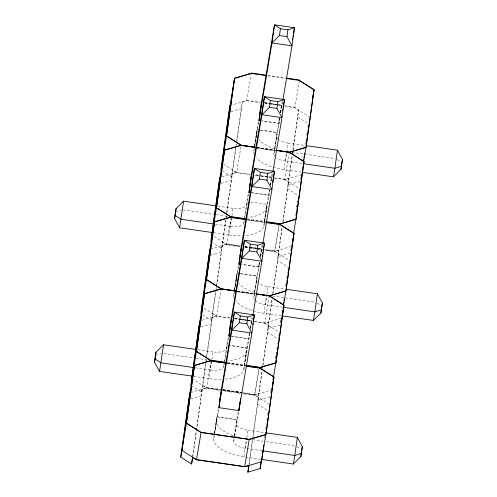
<?xml version="1.0" encoding="UTF-8"?>
<svg xmlns="http://www.w3.org/2000/svg" width="497" height="497" viewBox="0 0 497 497"><rect width="100%" height="100%" fill="white"/><g stroke="black" fill="none" stroke-linecap="round" stroke-linejoin="round"><path stroke-width="0.37" stroke-dasharray="2.48 1.86" d="M271.517 388.437L271.306 389.971L254.868 394.829L222.668 390.176M275.661 358.455L275.872 356.921M276.295 353.845L276.506 352.311M278.736 336.165L278.947 334.63M296.777 207.168L296.989 205.634M297.411 202.559L297.622 201.024M192.65 456.352L202.217 389.194L206.535 387.946L202.733 385.523L205.833 363.326M191.413 385.709L201.614 392.201L205.677 363.114M205.783 362.35L206.212 359.288M206.64 356.231L212.25 317.397L216.568 316.148L220.879 290.397M202.714 314.719L211.641 320.403L216.344 286.726M216.45 285.961L222.271 245.599L226.595 244.35L222.786 241.921L225.887 219.724M211.467 242.107L221.668 248.606L225.626 220.283M226.054 217.22L226.265 215.692M226.694 212.629L232.304 173.795L236.622 172.546L250.382 174.54M222.128 170.713L231.695 176.808L236.286 143.894M236.715 140.831L242.325 101.997L246.649 100.748L251.209 73.481M192.699 457.321L196.334 431.297M196.445 430.532L202.217 389.194M205.944 362.555L206.479 358.728M206.584 357.964L212.25 317.397M211.641 320.403L215.86 291.522M215.965 290.757L216.499 286.931M216.605 286.166L222.271 245.599M225.998 218.96L226.421 215.897M226.849 212.834L232.304 173.795M231.695 176.808L235.913 147.926M236.019 147.162L236.553 143.335M236.659 142.564L242.325 101.997M193.768 376.359L208.97 378.559L211.498 360.468M213.822 232.764L229.024 234.963L231.552 216.872M195.203 367.805L210.405 370.004L211.455 362.468M211.877 359.455L212.927 351.913A12.636 5.417 8 0 0 226.328 348.378L228.285 336.705M215.257 224.209L230.459 226.408L231.509 218.866M231.931 215.853L232.981 208.318A12.636 5.417 8 0 0 246.382 204.783L248.338 193.109M260.683 459.296L243.965 456.88A32.858 14.09 8 0 1 213.772 438.273L218.251 408.509M233.944 297.281A32.858 14.09 8 0 1 233.826 294.671L234.46 290.149M234.565 289.397L238.392 264.398M254.178 154.281A32.858 14.09 8 0 1 253.88 151.069L254.197 148.808M254.619 145.795L258.446 120.796M214.542 433.421L216.86 416.84L236.87 419.735M210.405 370.004A12.636 5.417 8 0 0 223.805 366.469L224.122 364.208M224.47 362.375L226.843 344.968L228.378 345.191M234.596 289.819L236.914 273.238M230.459 226.408A12.636 5.417 8 0 0 243.859 222.873L244.176 220.612M244.524 218.773L246.897 201.366M254.65 146.224L256.968 129.636M214.493 434.887L217.027 416.747L236.939 419.63L234.553 436.316M234.547 291.285L237.081 273.151L239.38 273.48M254.607 147.684L257.135 129.549L259.434 129.885M244.226 365.985L246.754 347.85L229.142 345.297M264.28 222.383L266.814 204.248M262.112 450.742L245.394 448.325A12.636 5.417 8 0 1 233.783 441.168L234.416 436.646M234.516 435.888L238.349 410.895M224.924 379.112A32.858 14.09 8 0 0 243.816 369.364L249.687 331.269M254.824 300.225A12.636 5.417 8 0 1 253.837 297.566L259.291 261.962M229.024 234.963A32.858 14.09 8 0 0 263.87 225.768L269.362 189.941M274.742 156.468A12.636 5.417 8 0 1 273.89 153.971L279.382 118.143M244.375 366.028L246.897 347.931L230.596 345.577M259.533 262.341L258.9 266.877L241.287 264.329M260.378 256.297L261.434 248.742L244.586 246.301M279.693 117.988L278.954 123.275L262.105 120.839M280.432 112.695L281.488 105.14L278.426 104.699M249.674 333.481L248.885 338.879L232.037 336.444M250.364 328.3L251.463 320.671L248.5 320.236M259.589 262.435L258.956 266.957L241.915 264.491M260.434 256.409L261.484 248.867M269.728 189.885L268.945 195.284L250.563 192.625M270.312 185.456L271.517 177.069L254.47 174.602M279.749 118.081L279.016 123.362L261.969 120.895M280.488 112.807L281.538 105.271L278.575 104.842M243.965 456.88L246.487 438.789M281.495 315.806L264.019 313.278L266.541 295.187M301.549 172.21L284.073 169.676L286.595 151.585M245.394 448.325L246.76 438.522M246.866 437.77L247.922 430.234A12.636 5.417 8 0 1 236.311 423.077M282.93 307.252L265.448 304.723L266.814 294.926M266.92 294.168L267.976 286.632A12.636 5.417 8 0 1 259.092 283.594M302.226 163.544L285.502 161.127L288.03 143.03A12.636 5.417 8 0 1 279.451 140.185M249.04 463.732L252.352 440M252.457 439.236L258.496 397.339L254.688 394.916L241.648 393.003M270.194 396.792L257.893 400.352L261.956 371.265M262.385 368.202L262.708 365.904M262.814 365.14L268.529 325.541L264.721 323.118L254.911 321.652M280.215 324.995L267.92 328.548L272.089 298.697M272.729 294.106L278.55 253.743L274.742 251.314L263.236 249.624M290.248 253.197L277.947 256.75L282.01 227.663M282.868 221.538L288.583 181.939L284.775 179.516L274.835 178.081M300.269 181.399L287.974 184.952L292.143 155.101M292.248 154.331L298.604 110.141L294.796 107.719L284.824 106.246M248.985 465.465L252.507 440.205M252.936 437.143L258.496 397.339M257.893 400.352L262.112 371.47M262.54 368.407L262.863 366.109M262.969 365.345L268.529 325.541M267.92 328.548L272.244 298.902M272.99 293.547L278.55 253.743M277.947 256.75L282.277 227.104M283.023 221.743L288.583 181.939M287.974 184.952L292.298 155.306M292.404 154.536L298.604 110.141M264.46 437.838L264.671 436.304M265.64 429.383L265.852 427.842M266.28 424.767L266.498 423.233M266.926 420.158L267.144 418.617M267.572 415.542L268.001 412.467M270.735 392.953L271.051 390.642M271.163 389.872L271.486 387.567M272.555 379.882L272.772 378.341M275.027 362.195L275.456 359.12M275.562 358.349L276.102 354.504M276.208 353.74L276.425 352.199M276.854 349.124L277.065 347.589M277.494 344.508L277.711 342.973M280.538 322.69L280.967 319.614M281.078 318.844L281.395 316.539M285.589 286.552L286.017 283.476M286.123 282.706L286.657 278.86M286.769 278.096L286.98 276.556M287.409 273.48L287.626 271.94M288.055 268.865L288.272 267.33L277.432 260.428M290.571 250.886L290.788 249.351M295.51 215.518L295.727 213.983M296.156 210.908L296.585 207.833M296.69 207.063L296.908 205.522M297.336 202.447L297.554 200.912M297.983 197.837L298.194 196.296M300.486 179.858L300.915 176.783M301.02 176.013L301.344 173.708M305.425 144.49L305.643 142.95M306.071 139.874L306.282 138.34M306.711 135.265L307.146 132.19M307.252 131.419L307.463 129.879M307.898 126.803L308.326 123.728L297.486 116.826M221.668 248.606L222.786 241.921M240.933 146.795L236.622 172.546L232.813 170.123M201.614 392.201L202.733 385.523M231.155 217.083L226.533 244.816L240.287 246.804M211.101 360.679L206.479 388.412L220.233 390.406M253.88 151.069L254.265 148.789M254.694 146.217L258.875 121.218M243.859 222.873L244.238 220.587M244.748 217.543L248.854 193.022M233.826 294.671L234.335 291.627M234.46 290.863L238.796 264.976M223.805 366.469L224.184 364.189M224.694 361.139L228.8 336.618M213.772 438.273L218.767 408.422M280.37 112.272L282.153 101.612M273.89 153.971L279.879 118.18M280.774 112.85L282.681 101.425M270.219 184.834L272.132 173.41M263.87 225.768L269.859 189.978M270.623 185.406L272.66 173.223M260.316 255.868L262.099 245.207M253.837 297.566L259.695 262.54M260.72 256.446L262.627 245.027M250.289 327.672L252.072 317.011M243.816 369.364L249.805 333.58M250.569 329.008L252.606 316.825M233.783 441.168L234.162 438.882M234.596 436.31L238.777 411.317M299.362 80.452L294.796 107.719L309.6 116.994M289.335 152.25L284.769 179.516L289.092 178.268M278.991 225.855L274.81 250.848L264.87 249.413M279.308 224.048L274.679 251.78L263.217 250.121M269.281 295.852L264.715 323.118L269.039 321.87M269.492 404.191L254.681 394.885L259.061 368.699M259.061 368.873L254.626 395.382L243.163 393.723M280.594 322.733L280.848 321.224M280.973 320.466L281.482 317.453M278.624 336.867L278.245 339.128L267.411 332.226M175.553 211.797L181.417 209.951M155.499 355.392L161.363 353.553M230.055 105.563L246.493 100.705L260.291 102.699M221.948 176.721L236.286 172.484L250.699 174.559M301.617 174.584L285.129 179.448L254.489 175.106M210.716 248.954L226.439 244.307L240.237 246.301M291.36 246.369L274.922 251.227L264.957 249.786M201.894 320.317L216.232 316.086L230.645 318.161M281.563 318.179L265.069 323.05L252.936 321.304M190.662 392.549L206.385 387.908L220.183 389.903M231.08 111.608L241.207 108.681M221.053 183.405L231.186 180.479M210.299 255.415L221.153 252.277M279.072 250.066L274.748 251.314L289.546 260.59M200.999 327.007L211.132 324.081M190.972 398.805L201.099 395.879M254.694 394.916L259.012 393.667M268.088 75.451L285.669 77.992M267.796 75.855L285.427 78.402M264.64 102.705L277.661 104.587M264.491 102.804L270.424 103.662M271.163 103.767L277.835 104.73M246.711 100.282L260.471 102.27M264.292 102.823L270.405 103.711M271.169 103.823L294.864 107.253M264.895 103.364L268.728 103.923M269.492 104.028L276.388 105.029M277.158 105.14L281.756 105.805M260.198 129.997L277.053 132.432L274.45 150.628L257.403 148.162M260.67 130.177L276.978 132.537M288.03 143.03L304.748 145.453M291.919 152.355L335.239 158.63M256.955 147.46L275.158 150.082M257.235 147.603L275.58 150.262M256.881 147.677L275.083 150.299M256.899 148.019L274.518 150.566M254.961 175.205L260.316 175.975M261.074 176.087L267.958 177.081M268.722 177.193L271.784 177.634M251.942 192.693L268.989 195.159M250.65 201.975L266.957 204.335L264.429 222.426L247.382 219.96M217.785 206.118L232.981 208.318M247.27 218.935L265.615 221.594M182.908 209.833L215.592 214.561M216.35 214.673L227.75 216.319M246.978 219.345L265.373 222.004M247.146 219.873L265.485 222.526M226.657 243.884L240.411 245.872M244.437 246.4L250.37 247.257M251.109 247.369L257.993 248.419M258.521 248.438L261.813 248.972M240.424 246.245L226.626 244.251L213.101 235.752M245.027 246.91L250.389 247.68M251.159 247.792L261.888 249.345M244.835 246.966L256.334 248.63M257.104 248.736L262.472 249.513M244.872 247.469L248.699 248.022M249.463 248.133L256.34 249.127M257.104 249.239L262.453 250.016M240.144 273.592L256.999 276.034L254.396 294.224L237.349 291.758M240.616 273.772L256.924 276.133M267.976 286.632L285.458 289.161M272.623 296.069L315.185 302.226M237.659 291.174L255.098 293.684M237.175 291.205L255.526 293.857M237.585 291.385L255.029 293.895M237.616 291.727L254.464 294.168M235.156 318.31L240.343 319.062M241.088 319.167L247.755 320.13M234.572 318.31L246.058 319.969M246.823 320.08L251.42 320.745M230.186 318.024L216.53 316.061L203.925 308.016M234.733 318.683L246.114 320.317M246.872 320.428L252.178 321.192M234.143 318.695L240.505 319.577M241.02 319.689L247.904 320.683M248.848 320.782L254.023 321.565M231.888 336.289L248.935 338.761M197.731 349.714L212.927 351.913M227.216 362.537L245.561 365.189M163.619 353.541L195.538 358.157M196.296 358.269L208.454 360.027M227.688 363.052L245.319 365.599M227.334 363.071L245.735 365.73M227.092 363.469L245.431 366.127M222.998 389.679L241.38 392.338M222.904 389.785L241.43 392.468M206.603 387.48L221.886 389.691M222.65 389.803L242.524 392.68M243.288 392.792L254.756 394.45M221.904 390.064L206.572 387.846L192.407 378.95M223.252 390.344L240.883 392.891M220.997 390.518L240.107 393.282M247.922 430.234L264.64 432.651M252.569 439.665L263.211 441.206M266.249 441.647L295.131 445.828M287.465 188.624L298.306 195.532M212.759 313.725L216.562 316.148M257.378 404.024L268.218 410.926M284.824 179.473L299.324 188.723M223.352 164.016L236.591 172.459M264.771 323.075L278.637 331.921M337.183 159.512L341.321 162.233M317.129 303.114L321.267 305.835M297.069 446.716L300.617 449.046M237.007 436.782A32.858 14.09 8 0 1 216.301 420.182M221.103 379.317A32.858 14.09 8 0 1 208.97 378.559M246.338 351.273A32.858 14.09 8 0 1 227.452 361.021M264.019 313.278A32.858 14.09 8 0 1 235.597 300.61M265.448 304.723A12.636 5.417 8 0 1 256.005 301.294M257.347 282.134A12.636 5.417 8 0 1 256.365 279.476M254.824 292.509A32.858 14.09 8 0 1 238.566 283.079M236.653 279.792A32.858 14.09 8 0 1 236.355 276.58M266.398 207.678A32.858 14.09 8 0 1 247.506 217.419M284.073 169.676A32.858 14.09 8 0 1 256.092 157.568M285.502 161.127A12.636 5.417 8 0 1 276.618 158.089M277.643 138.793A12.636 5.417 8 0 1 276.419 135.874M274.878 148.907A32.858 14.09 8 0 1 258.974 139.893M256.527 135.588A32.858 14.09 8 0 1 256.409 132.979"/><path stroke-width="0.75" d="M191.761 378.54L199.744 320.956M189.947 392.76L181.983 450.412L196.477 459.657L245.015 466.652L261.509 461.781L263.851 444.89M219.798 177.354L211.815 234.944L213.101 235.752M202.037 306.811L210.001 249.165M222.091 163.209L230.055 105.563M259.248 367.65L273.897 376.981L265.845 434.645L260.161 468.596L247.866 472.15L248.985 465.465L244.661 466.714L196.508 459.75L192.699 457.321L191.581 464.005L180.746 457.103L186.425 423.152L194.383 365.469L210.821 360.617L226.154 362.829M283.582 303.592L283.799 302.058M284.011 300.517L284.222 298.983M303.425 161.525L303.748 159.226M303.959 157.686L304.17 156.151M304.381 154.617L304.599 153.082M256.284 293.969L269.281 295.852L283.93 305.177L275.972 362.866L259.533 367.724L246.5 365.842M192.252 376.142L159.568 371.414L154.555 362.183L155.499 355.392L156.039 352.187L163.525 344.769L196.209 349.497M212.306 232.54L179.622 227.812L174.609 218.581L175.553 211.797L176.093 208.591L183.579 201.167L216.263 205.895M154.555 362.183L156.039 352.187M174.609 218.581L176.093 208.591M163.525 344.769L159.568 371.414M183.579 201.167L179.622 227.812M180.746 457.103L188.798 399.433L194.482 365.488L211.101 360.679L196.458 351.348L204.509 293.684L221.134 288.881L236.417 291.093M265.845 434.645L249.221 439.447L201.074 432.483L186.425 423.152L194.482 365.488M214.406 222.637L208.852 255.837L200.8 313.501L206.479 279.55L214.536 221.886L231.155 217.083L216.512 207.752L224.569 150.088L241.188 145.279L256.471 147.491M234.59 78.284L228.906 112.235L220.854 169.899L226.533 135.954L234.59 78.284L251.209 73.481M191.581 464.005L192.438 457.88M221.463 389.455L218.891 407.664L238.902 410.559L240.585 398.501M231.453 317.769L228.974 335.997L230.509 336.221M241.523 245.86L238.945 264.062L240.43 264.28M251.507 174.174L249.028 192.401L250.563 192.625M261.577 102.258L258.999 120.467L260.484 120.678M218.866 407.813L231.869 330.138L239.355 322.721L240.306 315.937L234.391 312.048L219.394 401.688M228.9 336.009L241.896 258.341L249.388 250.917L250.339 244.133L244.425 240.25L229.807 327.616M238.92 264.211L251.923 186.543L259.409 179.119L260.36 172.335L254.445 168.452L240.299 252.973M248.954 192.414L261.95 114.739L269.442 107.321L270.393 100.537L264.479 96.648L250.208 181.933M258.974 120.609L271.977 42.941L279.463 35.517L280.414 28.733L274.499 24.85L259.627 113.732M253.259 321.801L254.402 314.943L234.391 312.048L231.869 330.138L251.88 333.033L246.86 323.802L247.81 317.018L254.402 314.943L251.88 333.033L238.877 410.708M263.161 250.761L264.435 243.145L244.425 240.25L241.896 258.341L261.907 261.236L256.893 252.004L257.837 245.22L264.435 243.145L261.907 261.236L252.992 314.539M272.549 182.766L274.456 171.347L254.445 168.452L251.923 186.543L271.934 189.438L266.914 180.206L267.864 173.422L274.456 171.347L271.934 189.438L262.882 243.505M283.601 104.873L284.489 99.543L264.479 96.648L261.95 114.739L281.961 117.634L276.947 108.402L277.898 101.618L284.489 99.543L281.961 117.634L273.046 170.943M293.491 33.839L294.51 27.745L274.499 24.85L271.977 42.941L291.988 45.836L286.968 36.604L287.918 29.82L294.51 27.745L291.988 45.836L282.936 99.903M238.846 410.479L240.008 402.166M247.866 472.15L248.823 465.26M260.161 468.596L261.341 460.135M273.474 377.18L275.878 362.847L283.93 305.177L269.436 295.97L256.545 294.112M283.501 305.382L285.899 291.043L293.951 233.379L279.308 224.048L295.932 219.245L303.984 161.581L289.335 152.25L276.338 150.367M303.425 162.538L305.953 147.447L314.005 89.783L299.362 80.452M265.398 432.763L297.324 437.385L294.796 455.476L293.36 464.03L261.441 459.408M286.216 289.273L317.378 293.783L314.849 311.874L313.421 320.428L282.259 315.918M306.27 145.671L337.432 150.181L334.903 168.272L333.475 176.826L302.313 172.316M293.36 464.03L300.853 456.606L301.803 449.822M313.421 320.428L320.907 313.004L321.752 306.978M333.475 176.826L340.961 169.409L342.445 159.413L337.432 150.181M300.853 456.606L302.338 446.617L297.324 437.385M320.907 313.004L322.391 303.015L317.378 293.783M340.961 169.409L342.445 159.413M224.569 150.088L218.885 184.033L210.834 241.704L216.512 207.752M204.509 293.684L198.831 327.635L190.78 385.299L196.458 351.348M196.508 459.75L201.074 432.483M249.19 188.028L249.482 186.288M249.699 184.983L249.985 183.263M239.281 259.067L239.573 257.334M239.79 256.017L240.082 254.302M229.39 330.101L229.645 328.579M292.472 39.928L292.727 38.406M292.981 36.884L293.236 35.362M282.576 110.968L282.836 109.446M283.091 107.924L283.346 106.401M262.143 256.85L262.397 255.328M262.652 253.805L262.907 252.283M252.749 324.845L253.004 323.323M244.661 466.714L249.221 439.447M312.364 99.586L312.619 98.077M312.868 96.567L314.005 89.783M302.468 170.633L302.723 169.123M302.971 167.613L303.984 161.581M293.534 233.578L295.932 219.245M291.932 245.45L292.186 243.94M292.435 242.43L293.951 233.379M282.035 316.496L282.29 314.986M282.538 313.477L283.93 305.177M272.636 384.523L273.897 376.981M321.857 306.22L322.391 303.015M301.909 449.182L302.338 446.617M341.501 166.197L334.903 168.272L303.742 163.762M321.447 309.799L314.849 311.874L283.688 307.363M301.393 453.401L294.796 455.476L262.876 450.854M289.335 152.25L305.953 147.447M269.281 295.852L285.899 291.043M259.254 367.65L275.878 362.847M280.414 28.733L287.918 29.82M279.463 35.517L286.968 36.604M251.277 73.016L265.796 75.115M286.434 78.104L299.424 79.986M266.262 75.631L250.929 73.419L234.497 78.271L226.533 135.917L241.026 145.167L256.197 147.354M286.197 78.514L299.231 80.396L314.036 89.702L306.053 147.292L289.565 152.163L275.916 150.193M270.393 100.537L277.898 101.618M269.442 107.321L276.947 108.402M259.043 120.392L260.577 120.616M256.123 147.566L240.952 145.379L224.464 150.249L216.481 207.839L231.291 217.146M275.841 150.405L289.49 152.374L303.99 161.618L296.026 219.27L279.587 224.122L265.789 222.128M260.36 172.335L267.864 173.422M259.409 179.119L266.914 180.206M248.978 192.264L250.463 192.476M231.217 216.617L246.506 218.829M266.38 221.705L279.37 223.582M246.624 219.363L230.875 217.015L214.443 221.873L206.479 279.519L220.972 288.769L236.137 290.95M231.093 217.549L246.382 219.761M266.249 222.637L279.246 224.514M213.735 223.985L181.057 219.258L175.143 215.375M250.339 244.133L257.837 245.22M249.388 250.917L256.893 252.004M238.989 263.994L240.517 264.218M255.862 293.795L269.511 295.758L285.999 290.888L293.982 233.298L279.171 223.998M236.069 291.167L220.898 288.981L204.41 293.851L196.427 351.441L211.237 360.747L226.57 362.959M240.306 315.937L247.81 317.018M239.355 322.721L246.86 323.802M228.924 335.86L231.148 336.183M211.163 360.213L226.452 362.425M246.326 365.301L259.316 367.184M246.09 365.711L259.117 367.594L273.928 376.9L265.945 434.49L249.457 439.36L200.918 432.365L186.418 423.121M211.039 361.145L225.563 363.251M246.195 366.233L259.192 368.115M193.681 367.587L161.003 362.86L155.089 358.971M226.533 135.954L241.182 145.279M206.479 279.55L221.128 288.881"/></g></svg>
